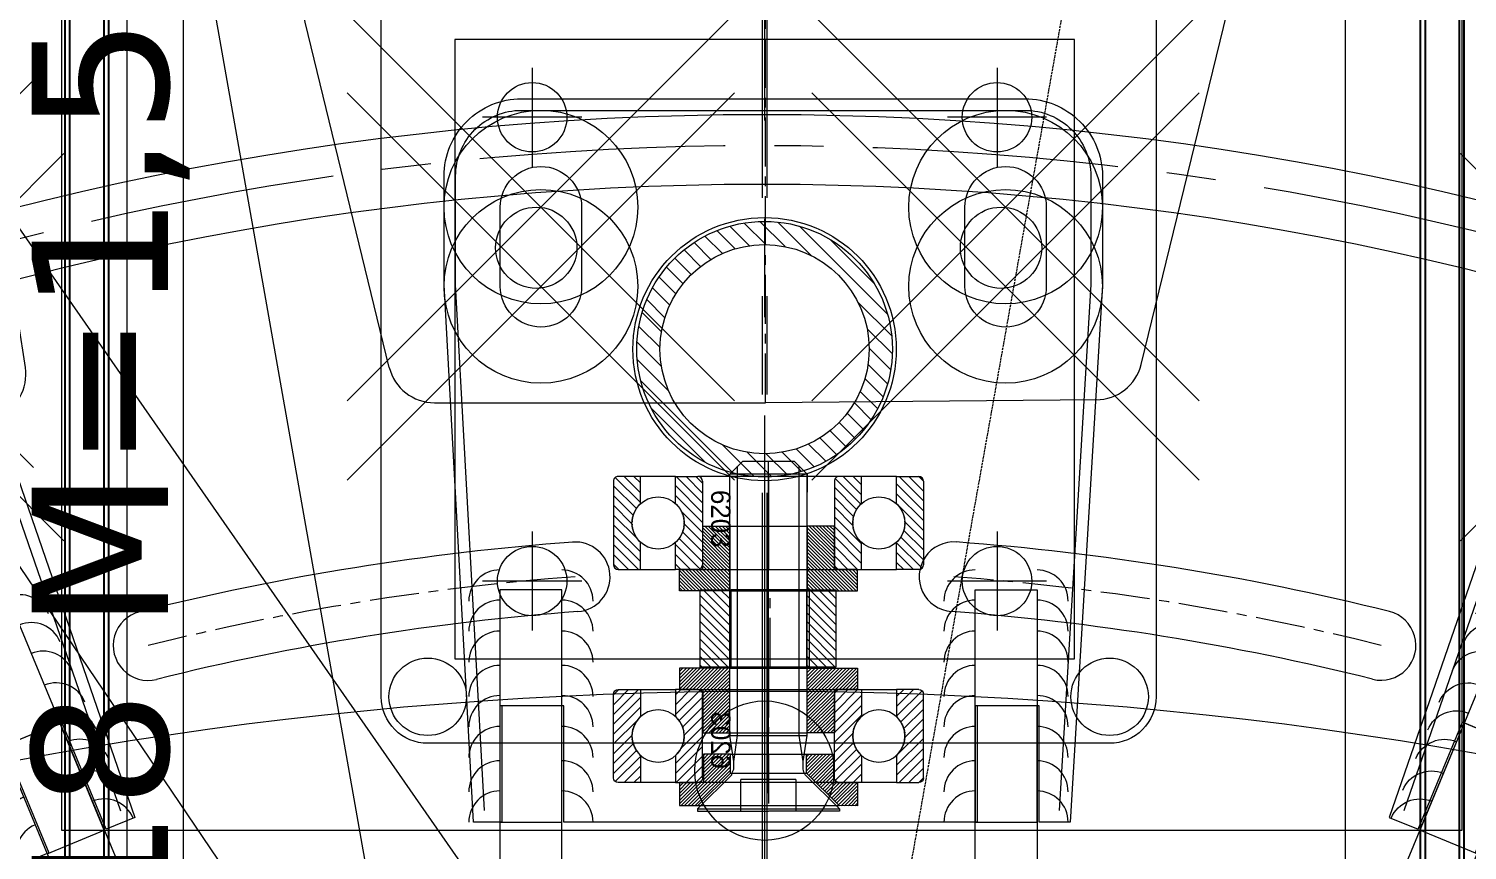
# Model space of a CAD drawing. Extents: x -3873 to 164127, y 7129 to 96529.
# Drawn here: x 83955.1 to 84140.7, y 64593 to 64699.1 of the extents above; entities that cross this region are included whole.
import ezdxf

# ---------------------------------------------------------------- set-up
doc = ezdxf.new("R2010")
doc.units = 0
doc.header["$PDMODE"] = 35
doc.header["$PDSIZE"] = 25
for name, pattern in [('CENTER', [50.8, 31.75, -6.35, 6.35, -6.35]), ('CENTRE', [50.8, 31.75, -6.35, 6.35, -6.35]), ('DASHED', [0.2068, 0.1655, -0.0413])]:
    doc.linetypes.add(name, pattern=pattern)
doc.layers.get('0').update_dxf_attribs({"linetype": 'CONTINUOUS'})
doc.layers.get('Defpoints').update_dxf_attribs({"linetype": 'CONTINUOUS'})
doc.layers.add('LAYOUT Kromeka', color=1, linetype='CONTINUOUS', lineweight=5)
doc.styles.add('SANSSERIFBOLD', font='verdana.ttf', dxfattribs={"height": 250})
doc.dimstyles.new('ISO-25', dxfattribs={"dimtxt": 2.5, "dimasz": 2.5, "dimexe": 1.25, "dimexo": 0.625, "dimtad": 1, "dimtxsty": 'Standard', "dimcen": 2.5, "dimadec": 0, "dimazin": 0, "dimtfac": 1, "dimtmove": 0, "dimatfit": 3, "dimfxl": 0, "dimarcsym": 0})

# ---------------------------------------------------------------- blocks, each defined once
blk = doc.blocks.new('kilavuz-air-ust')
at = {"linetype": 'Continuous', "ltscale": 2}
for points, knots in [([(-132.1, -93.32, 36.52), (-124.22, -93.1, 36.52), (-116.34, -93.14, 36.52), (-101.74, -93.68, 36.52), (-94.99, -94.12, 36.52), (-82.99, -95.23, 36.52), (-77.72, -95.84, 36.52), (-67.25, -97.27, 36.52), (-62.05, -98.09, 36.52), (-49.79, -100.31, 36.52), (-42.77, -101.79, 36.52), (-28.35, -105.27, 36.52), (-20.96, -107.29, 36.52), (-6.39, -111.77, 36.52), (0.78, -114.21, 36.52), (14.86, -119.47, 36.52), (21.76, -122.29, 36.52), (35.31, -128.26, 36.52), (41.95, -131.42, 36.52), (54.93, -138.03, 36.52), (61.27, -141.49, 36.52), (79.88, -152.27, 36.52), (91.7, -160, 36.52), (114.18, -176.27, 36.52), (124.85, -184.83, 36.52), (143.15, -200.86, 36.52), (150.96, -208.23, 36.52), (165.95, -223.32, 36.52), (173.11, -231.05, 36.52), (186.84, -246.78, 36.52), (193.4, -254.79, 36.52), (207.41, -272.96, 36.52), (214.72, -283.17, 36.52), (228.57, -303.93, 36.52), (235.12, -314.48, 36.52), (247.5, -335.85, 36.52), (253.34, -346.68, 36.52), (264.37, -368.61, 36.52), (269.56, -379.7, 36.52), (279.33, -402.11, 36.52), (283.92, -413.44, 36.52), (292.5, -436.3, 36.52), (296.51, -447.83, 36.52), (305.55, -476.03, 36.52), (310.31, -492.79, 36.52), (318.74, -526.61, 36.52), (322.42, -543.68, 36.52), (325.91, -562.7, 36.52), (326.24, -564.53, 36.52), (327.21, -570.03, 36.52), (327.84, -573.7, 36.52), (328.63, -578.52, 36.52), (328.81, -579.66, 36.52), (329.15, -581.78, 36.52), (329.3, -582.75, 36.52), (329.53, -584.23, 36.52), (329.61, -584.73, 36.52), (329.76, -585.71, 36.52), (329.83, -586.18, 36.52), (330.05, -587.62, 36.52), (330.18, -588.56, 36.52), (330.44, -590.6, 36.52), (330.57, -591.69, 36.52), (330.83, -594.18, 36.52), (330.96, -595.57, 36.52), (331.22, -598.8, 36.52), (331.35, -600.63, 36.52), (331.77, -607.25, 36.52), (332.05, -613.01, 36.52), (332.38, -621.79, 36.52), (332.43, -623.09, 36.52), (332.56, -627.13, 36.52), (332.66, -630.03, 36.52), (332.79, -634.66, 36.52), (332.84, -636.23, 36.52), (332.95, -640.39, 36.52), (333.02, -643.1, 36.52), (333.08, -645.4, 36.52)], [0, 0, 0, 0, 0.036533, 0.036533, 0.067928, 0.067928, 0.092676, 0.092676, 0.117424, 0.117424, 0.151278, 0.151278, 0.187913, 0.187913, 0.224548, 0.224548, 0.261183, 0.261183, 0.297817, 0.297817, 0.334452, 0.334452, 0.407721, 0.407721, 0.480991, 0.480991, 0.540076, 0.540076, 0.599161, 0.599161, 0.658246, 0.658246, 0.730999, 0.730999, 0.803752, 0.803752, 0.876505, 0.876505, 0.949258, 0.949258, 1.022011, 1.022011, 1.094764, 1.094764, 1.198431, 1.198431, 1.302097, 1.302097, 1.313136, 1.313136, 1.335214, 1.335214, 1.342067, 1.342067, 1.347928, 1.347928, 1.350909, 1.350909, 1.353891, 1.353891, 1.359853, 1.359853, 1.365683, 1.365683, 1.371514, 1.371514, 1.377344, 1.377344, 1.389897, 1.389897, 1.391978, 1.391978, 1.396139, 1.396139, 1.398159, 1.398159, 1.401334, 1.401334, 1.401334, 1.401334]), ([(-131.83, -103.32, 36.52), (-124.32, -103.11, 36.52), (-116.82, -103.14, 36.52), (-102.89, -103.64, 36.52), (-96.46, -104.04, 36.52), (-83.35, -105.23, 36.52), (-76.69, -106.02, 36.52), (-63.47, -107.97, 36.52), (-56.9, -109.13, 36.52), (-43.89, -111.79, 36.52), (-37.46, -113.3, 36.52), (-24.74, -116.63, 36.52), (-18.46, -118.47, 36.52), (-6.07, -122.44, 36.52), (0.03, -124.58, 36.52), (12.05, -129.13, 36.52), (17.96, -131.55, 36.52), (32.57, -137.96, 36.52), (41.13, -142.11, 36.52), (57.75, -150.92, 36.52), (65.82, -155.58, 36.52), (81.45, -165.33, 36.52), (89.02, -170.43, 36.52), (107.91, -184.04, 36.52), (118.88, -192.84, 36.52), (138.42, -210.06, 36.52), (147.13, -218.4, 36.52), (162.16, -233.92, 36.52), (168.62, -241.02, 36.52), (181.04, -255.47, 36.52), (186.99, -262.82, 36.52), (199.76, -279.47, 36.52), (206.44, -288.82, 36.52), (219.59, -308.45, 36.52), (226.01, -318.75, 36.52), (238.35, -339.96, 36.52), (244.26, -350.9, 36.52), (255.42, -373.05, 36.52), (260.66, -384.27, 36.52), (272.38, -411.23, 36.52), (278.58, -427.09, 36.52), (289.86, -459.23, 36.52), (294.95, -475.51, 36.52), (304.07, -508.4, 36.52), (308.1, -525.01, 36.52), (312.27, -544.84, 36.52), (312.9, -547.92, 36.52), (314.73, -557.18, 36.52), (315.89, -563.36, 36.52), (317.35, -571.7, 36.52), (317.71, -573.83, 36.52), (318.28, -577.21, 36.52), (318.48, -578.45, 36.52), (318.86, -580.77, 36.52), (319.03, -581.85, 36.52), (319.33, -583.73, 36.52), (319.46, -584.52, 36.52), (319.66, -585.8, 36.52), (319.73, -586.29, 36.52), (319.88, -587.23, 36.52), (319.95, -587.68, 36.52), (320.17, -589.21, 36.52), (320.32, -590.26, 36.52), (320.58, -592.33, 36.52), (320.69, -593.31, 36.52), (320.91, -595.55, 36.52), (321.03, -596.81, 36.52), (321.26, -599.73, 36.52), (321.38, -601.39, 36.52), (321.86, -608.93, 36.52), (322.22, -616.71, 36.52), (322.61, -628.83, 36.52), (322.65, -630.03, 36.52), (322.76, -633.74, 36.52), (322.84, -636.36, 36.52), (322.97, -641.37, 36.52), (323.03, -643.67, 36.52), (323.09, -645.69, 36.52)], [0, 0, 0, 0, 0.035766, 0.035766, 0.066568, 0.066568, 0.098779, 0.098779, 0.13099, 0.13099, 0.163202, 0.163202, 0.195413, 0.195413, 0.227624, 0.227624, 0.259835, 0.259835, 0.308584, 0.308584, 0.357333, 0.357333, 0.406082, 0.406082, 0.483154, 0.483154, 0.551093, 0.551093, 0.606202, 0.606202, 0.661312, 0.661312, 0.729146, 0.729146, 0.801471, 0.801471, 0.876134, 0.876134, 0.950797, 0.950797, 1.053674, 1.053674, 1.156552, 1.156552, 1.259429, 1.259429, 1.27832, 1.27832, 1.316101, 1.316101, 1.32908, 1.32908, 1.33663, 1.33663, 1.343198, 1.343198, 1.348022, 1.348022, 1.350955, 1.350955, 1.353887, 1.353887, 1.361017, 1.361017, 1.366435, 1.366435, 1.371852, 1.371852, 1.377269, 1.377269, 1.393438, 1.393438, 1.395152, 1.395152, 1.398581, 1.398581, 1.401334, 1.401334, 1.401334, 1.401334])]:
    blk.add_open_spline(points, degree=3, knots=knots, dxfattribs=at)
at = {"linetype": 'CENTER', "ltscale": 2}
blk.add_open_spline([(-131.97, -98.32, 36.52), (-124.33, -98.11, 36.52), (-116.7, -98.14, 36.52), (-103.58, -98.61, 36.52), (-98.08, -98.94, 36.52), (-87.72, -99.78, 36.52), (-82.87, -100.28, 36.52), (-73.22, -101.47, 36.52), (-68.42, -102.15, 36.52), (-54.05, -104.51, 36.52), (-44.54, -106.46, 36.52), (-28.9, -110.32, 36.52), (-22.67, -112.03, 36.52), (-10.35, -115.76, 36.52), (-4.27, -117.78, 36.52), (7.7, -122.08, 36.52), (13.59, -124.37, 36.52), (27.28, -130.08, 36.52), (34.99, -133.61, 36.52), (50.03, -141.08, 36.52), (57.36, -145.02, 36.52), (74.68, -155.02, 36.52), (84.46, -161.27, 36.52), (102.86, -174.09, 36.52), (111.5, -180.63, 36.52), (126.05, -192.51, 36.52), (132.1, -197.74, 36.52), (143.83, -208.41, 36.52), (149.51, -213.86, 36.52), (162.16, -226.61, 36.52), (169.02, -233.99, 36.52), (184.38, -251.53, 36.52), (192.67, -261.81, 36.52), (206.58, -280.41, 36.52), (212.38, -288.65, 36.52), (223.47, -305.32, 36.52), (228.75, -313.74, 36.52), (238.86, -330.76, 36.52), (243.68, -339.37, 36.52), (252.9, -356.78, 36.52), (257.3, -365.58, 36.52), (267.82, -387.85, 36.52), (273.68, -401.42, 36.52), (284.55, -428.92, 36.52), (289.55, -442.83, 36.52), (298.74, -470.93, 36.52), (302.93, -485.13, 36.52), (310.52, -513.76, 36.52), (313.92, -528.2, 36.52), (317.59, -545.88, 36.52), (318.22, -549.04, 36.52), (320.08, -558.52, 36.52), (321.24, -564.86, 36.52), (322.57, -572.56, 36.52), (322.8, -573.92, 36.52), (323.48, -577.98, 36.52), (323.92, -580.69, 36.52), (324.45, -584.09, 36.52), (324.56, -584.78, 36.52), (324.82, -586.48, 36.52), (324.97, -587.43, 36.52), (325.24, -589.35, 36.52), (325.37, -590.33, 36.52), (325.65, -592.71, 36.52), (325.8, -594.14, 36.52), (326.11, -597.58, 36.52), (326.27, -599.59, 36.52), (326.59, -604.39, 36.52), (326.74, -607.18, 36.52), (327.24, -617.34, 36.52), (327.57, -626.36, 36.52), (327.96, -640.79, 36.52), (328.02, -643.34, 36.52), (328.09, -645.54, 36.52)], degree=3, knots=[0, 0, 0, 0, 0.035866, 0.035866, 0.06185, 0.06185, 0.084892, 0.084892, 0.107934, 0.107934, 0.154268, 0.154268, 0.185597, 0.185597, 0.216926, 0.216926, 0.248256, 0.248256, 0.290883, 0.290883, 0.33351, 0.33351, 0.394325, 0.394325, 0.452591, 0.452591, 0.496469, 0.496469, 0.540347, 0.540347, 0.59739, 0.59739, 0.673588, 0.673588, 0.7326, 0.7326, 0.791328, 0.791328, 0.850056, 0.850056, 0.908783, 0.908783, 0.997459, 0.997459, 1.086135, 1.086135, 1.174811, 1.174811, 1.263486, 1.263486, 1.28271, 1.28271, 1.321156, 1.321156, 1.329347, 1.329347, 1.345729, 1.345729, 1.349852, 1.349852, 1.356021, 1.356021, 1.362189, 1.362189, 1.369262, 1.369262, 1.376334, 1.376334, 1.383407, 1.383407, 1.398316, 1.398316, 1.401334, 1.401334, 1.401334, 1.401334], dxfattribs=at)
blk = doc.blocks.new('tacho saci-ust')
at = {"style": 'SANSSERIFBOLD', "text_generation_flag": 6}
blk.add_text('T=18 M=1,5', height=17.578, rotation=270, dxfattribs=at).set_placement((-77.01, 18.31, -14.61))
blk = doc.blocks.new('ALT-profili-ust')
at = {"linetype": 'CENTRE', "ltscale": 2}
blk.add_line((-847.37, 0), (1061.83, 0), dxfattribs=at)
at = {"lineweight": 25}
for points in [[(-847.37, 90), (-847.37, 84.95), (1061.83, 84.95), (1061.83, 90)], [(-847.37, -84.95), (-847.37, -90), (1061.83, -90), (1061.83, -84.95)]]:
    blk.add_lwpolyline(points, close=True, dxfattribs=at)
blk = doc.blocks.new('UST-profili-ust')
at = {"linetype": 'CENTRE', "ltscale": 2}
blk.add_line((-847.37, 0), (1061.83, 0), dxfattribs=at)
at = {"lineweight": 25}
for points in [[(-847.37, 90), (-847.37, 84.95), (1061.83, 84.95), (1061.83, 90)], [(-847.37, -84.95), (-847.37, -90), (1061.83, -90), (1061.83, -84.95)]]:
    blk.add_lwpolyline(points, close=True, dxfattribs=at)
at = {"linetype": 'Continuous', "elevation": -61.06}
blk.add_lwpolyline([(-307.04, 44.24), (-307.04, -43.78, -0.414214), (-313.04, -49.78), (-480.46, -49.78, -0.414214), (-486.46, -43.78), (-486.46, 44.24, -0.414214), (-480.46, 50.24), (-313.04, 50.24, -0.414214)], format="xyb", close=True, dxfattribs=at)
at = {"linetype": 'Continuous', "ltscale": 0.2}
for centre in [(-313.04, 44.24), (-313.04, -43.78)]:
    blk.add_circle(centre, 5, dxfattribs=at)
blk = doc.blocks.new('sase-ust')
at = {"linetype": 'CENTRE', "ltscale": 2}
blk.add_line((-955.77, 0.42), (963.44, 0.42), dxfattribs=at)
at = {"linetype": 'Continuous'}
for name, p in [('UST-profili-ust', (-98.39, 0.72)), ('ALT-profili-ust', (-98.39, 0.11))]:
    blk.add_blockref(name, p, dxfattribs=at)
blk = doc.blocks.new('*D384')
at = {"color": 0, "linetype": 'Continuous', "lineweight": -2, "ltscale": 0.2, "transparency": 16777216}
blk.add_line((-189.01, -32.9), (-449.01, -78.89), dxfattribs=at)
for start, end in [(180.6246, 184.1113), (185.9165, 189.4032)]:
    blk.add_arc((1.14, 0.73), 456.64, start, end, dxfattribs=at)
at = {"color": 0, "linetype": 'Continuous', "ltscale": 0.2, "transparency": 16777216}
for points in [[(-456.3, -4.25), (-454.64, -4.24), (-455.5, 0.75)], [(-448.54, -73.73), (-450.18, -74.02), (-448.52, -78.8)]]:
    blk.add_solid(points, dxfattribs=at)
at = {"layer": 'Defpoints', "color": 0, "linetype": 'Continuous', "ltscale": 0.2, "transparency": 16777216}
for p in [(-988.74, 0.78), (-1.21, 0.32), (1191.02, 0.67, 73.03), (-454.72, -25.89), (-186.06, -32.38)]:
    blk.add_point(p, dxfattribs=at)
at = {"color": 0, "linetype": 'Continuous', "ltscale": 0.2, "transparency": 16777216, "insert": (-453.75, -39.18), "char_height": 4, "attachment_point": 5, "rotation": 275.0139}
blk.add_mtext('10,0°', dxfattribs=at)
blk = doc.blocks.new('sensor-saci-ust')
at = {"linetype": 'Continuous', "ltscale": 0.2, "elevation": 21.91}
blk.add_lwpolyline([(-204.26, 74.91), (193.87, 75, -0.415255), (203.86, 65), (203.86, -65, -0.414214), (193.86, -75), (-202.9, -75, -0.414214), (-212.9, -65), (-212.9, 65, -0.374602)], format="xyb", close=True, dxfattribs=at)
at = {"linetype": 'Continuous', "ltscale": 0.2}
blk.add_circle((0, 0), 17, dxfattribs=at)
blk = doc.blocks.new('sendor-tablasi-ust')
at = {"ltscale": 0.2}
h = blk.add_hatch(dxfattribs=at)
h.set_pattern_fill('ANSI31', color=256, scale=0.5, style=0)
h.set_pattern_definition([(45, (-39060.246, -9834.632), (-1.122532015, 1.122532015), [])])
edge = h.paths.add_edge_path()
edge.add_arc((142.73, 0), 16.5, 191.4592, 502.9392)
edge.add_arc((142.73, 0), 16.5, 142.9392, 191.4592)
edge = h.paths.add_edge_path(flags=16)
edge.add_arc((142.73, 0), 13.5, -217.0608, 11.4592, ccw=False)
edge.add_arc((142.73, 0), 13.5, 11.4592, 142.9392, ccw=False)
at = {"linetype": 'Continuous', "ltscale": 0.2}
for p, q in [((112.78, 36.4, -43.82), (112.78, 23.6, -43.82)), ((112.78, 36.4, -43.82), (112.78, 23.6, -43.82)), ((172.67, 36.4, -43.82), (172.67, 23.6, -43.82)), ((172.67, 36.4, -43.82), (172.67, 23.6, -43.82)), ((106.38, 30, -43.82), (119.18, 30, -43.82)), ((166.27, 30, -43.82), (179.07, 30, -43.82)), ((112.78, -23.6, -43.82), (112.78, -36.4, -43.82)), ((112.78, -23.6, -43.82), (112.78, -36.4, -43.82)), ((172.67, -23.6, -43.82), (172.67, -36.4, -43.82)), ((172.67, -23.6, -43.82), (172.67, -36.4, -43.82)), ((106.38, -30, -43.82), (119.18, -30, -43.82)), ((166.27, -30, -43.82), (179.07, -30, -43.82))]:
    blk.add_line(p, q, dxfattribs=at)
blk.add_lwpolyline([(102.75, -40), (182.7, -40), (182.7, 40), (102.75, 40)], close=True, dxfattribs=at)
for centre, radius in [((112.78, 30, -43.82), 4.48), ((172.67, 30, -43.82), 4.48), ((142.73, 0, -43.82), 17), ((142.73, 0, -43.82), 16.5), ((142.73, 0, -43.82), 13.5), ((112.78, -30, -43.82), 4.48), ((172.67, -30, -43.82), 4.48)]:
    blk.add_circle(centre, radius, dxfattribs=at)
at = {"linetype": 'Continuous'}
blk.add_blockref('sensor-saci-ust', (142.73, 0, -43.82), dxfattribs=at)
blk = doc.blocks.new('kepce-yeni-ust')
at = {"linetype": 'Continuous', "ltscale": 0.2}
for p, q in [((-21.42, 48.51), (-128.87, 74.71)), ((-21.04, -48.55), (-128.87, -74.75))]:
    blk.add_line(p, q, dxfattribs=at)
for p in [(-16.87, 42.77), (-16.49, -42.73)]:
    blk.add_line(p, (-16.49, 0.02))
at = {"linetype": 'CENTRE', "ltscale": 0.2}
blk.add_line((-16.49, 0.02, 73.03), (-135.9, 0.02, 73.03), dxfattribs=at)
at = {"ltscale": 0.2}
blk.add_lwpolyline([(-16.49, 0.02), (-16.49, 0.02)], dxfattribs=at)
blk.add_lwpolyline([(-16.49, 0.02), (-16.49, 0.02)], dxfattribs=at)
for centre in [(-36.49, 30.42, -73.03), (-36.49, -29.58, -73.03)]:
    blk.add_circle(centre, 5.25)
for centre, start, end in [((-22.87, 42.69), 0, 76), ((-22.49, -42.73), 284, 0)]:
    blk.add_arc(centre, 6, start, end)
blk = doc.blocks.new('6203-yan')
for p, q in [((-6, 16.86, -36.52), (-2.86, 20, -36.52)), ((-6, 18.13, -36.52), (-4.13, 20, -36.52)), ((-6, 19.39, -36.52), (-5.39, 20, -36.52)), ((-6, 16.54, -36.52), (-6, 19.4, -36.52)), ((-5.4, 20, -36.52), (5.4, 20, -36.52)), ((-5.05, 16.54, -36.52), (-1.59, 20, -36.52)), ((-3.78, 16.54, -36.52), (-0.32, 20, -36.52)), ((-2.51, 16.54, -36.52), (0.95, 20, -36.52)), ((-0.17, 17.62, -36.52), (2.21, 20, -36.52)), ((0.96, 17.48, -36.52), (3.48, 20, -36.52)), ((1.83, 17.08, -36.52), (4.75, 20, -36.52)), ((2.56, 16.54, -36.52), (5.83, 19.82, -36.52)), ((3.82, 16.54, -36.52), (6, 18.72, -36.52)), ((6, 19.4, -36.52), (6, 16.54, -36.52)), ((5.09, 16.54, -36.52), (6, 17.45, -36.52)), ((-2.48, 16.54, -36.52), (-6, 16.54, -36.52)), ((-6, 16.54, -36.52), (-6, 12, -36.52)), ((6, 16.54, -36.52), (2.48, 16.54, -36.52)), ((6, 12, -36.52), (6, 16.54, -36.52)), ((-2.51, 12, -36.52), (-6, 12, -36.52)), ((-6, 12, -36.52), (-6, 9.1, -36.52)), ((-6, 9.65, -36.52), (-3.65, 12, -36.52)), ((-6, 10.92, -36.52), (-4.92, 12, -36.52)), ((-5.76, 8.62, -36.52), (-2.45, 11.93, -36.52)), ((-4.62, 8.5, -36.52), (-1.75, 11.37, -36.52)), ((-0.81, 8.5, -36.52), (2.69, 12, -36.52)), ((0.46, 8.5, -36.52), (3.96, 12, -36.52)), ((1.72, 8.5, -36.52), (5.22, 12, -36.52)), ((6, 12, -36.52), (2.51, 12, -36.52)), ((2.99, 8.5, -36.52), (6, 11.51, -36.52)), ((6, 9.1, -36.52), (6, 12, -36.52)), ((-3.35, 8.5, -36.52), (-0.86, 10.99, -36.52)), ((-2.08, 8.5, -36.52), (0.31, 10.89, -36.52)), ((4.26, 8.5, -36.52), (6, 10.24, -36.52)), ((-6, 9.1), (-6, -9.1)), ((-5.4, 8.5, -36.52), (5.4, 8.5, -36.52)), ((5.54, 8.52, -36.52), (5.98, 8.96, -36.52)), ((6, -9.1), (6, 9.1)), ((-6, 0), (6, 0)), ((-6, -11.9, -36.52), (-2.6, -8.5, -36.52)), ((-6, -10.63, -36.52), (-3.87, -8.5, -36.52)), ((-6, -9.37, -36.52), (-5.13, -8.5, -36.52)), ((-6, -12, -36.52), (-6, -9.1, -36.52)), ((-5.4, -8.5, -36.52), (5.4, -8.5, -36.52)), ((-4.83, -12, -36.52), (-1.33, -8.5, -36.52)), ((-3.56, -12, -36.52), (-0.06, -8.5, -36.52)), ((-1.55, -11.25, -36.52), (1.21, -8.5, -36.52)), ((0.1, -10.88, -36.52), (2.47, -8.5, -36.52)), ((1.16, -11.08, -36.52), (3.74, -8.5, -36.52)), ((1.99, -11.52, -36.52), (5.01, -8.5, -36.52)), ((2.78, -12, -36.52), (5.94, -8.84, -36.52)), ((6, -9.1, -36.52), (6, -12, -36.52)), ((4.05, -12, -36.52), (6, -10.05, -36.52)), ((-6, -12, -36.52), (-6, -16.54, -36.52)), ((-2.51, -12, -36.52), (-6, -12, -36.52)), ((6, -12, -36.52), (2.51, -12, -36.52)), ((5.31, -12, -36.52), (6, -11.31, -36.52)), ((6, -16.54, -36.52), (6, -12, -36.52)), ((-6, -16.54, -36.52), (-6, -19.4, -36.52)), ((-2.48, -16.54, -36.52), (-6, -16.54, -36.52)), ((-6, -18.64, -36.52), (-3.9, -16.54, -36.52)), ((-6, -17.37, -36.52), (-5.17, -16.54, -36.52)), ((-5.87, -19.78, -36.52), (-2.63, -16.54, -36.52)), ((0.25, -20, -36.52), (3.71, -16.54, -36.52)), ((1.52, -20, -36.52), (4.98, -16.54, -36.52)), ((6, -16.54, -36.52), (2.48, -16.54, -36.52)), ((6, -19.4, -36.52), (6, -16.54, -36.52)), ((-4.82, -20, -36.52), (-1.88, -17.05, -36.52)), ((-3.55, -20, -36.52), (-1.02, -17.46, -36.52)), ((-2.29, -20, -36.52), (0.09, -17.62, -36.52)), ((-1.02, -20, -36.52), (2.06, -16.92, -36.52)), ((2.79, -20, -36.52), (6, -16.79, -36.52)), ((4.05, -20, -36.52), (6, -18.05, -36.52)), ((-5.4, -20, -36.52), (5.4, -20, -36.52)), ((5.32, -20, -36.52), (6, -19.32, -36.52))]:
    blk.add_line(p, q)
for centre in [(0, 14.25, -36.52), (0, -14.25, -36.52)]:
    blk.add_circle(centre, 3.37)
for centre, radius, start, end in [((-5.4, 19.4, -36.52), 0.6, 90, 180), ((5.4, 19.4, -36.52), 0.6, 0, 90), ((0, 14.25), 3.37, 132.0758, 133.8758), ((0, 14.25), 3.37, 128.4758, 130.2758), ((0, 14.25), 3.37, 124.8758, 126.6758), ((0, 14.25), 3.37, 121.2758, 123.0758), ((0, 14.25), 3.37, 117.6758, 119.4758), ((0, 14.25), 3.37, 114.0758, 115.8758), ((0, 14.25), 3.37, 110.4758, 112.2758), ((0, 14.25), 3.37, 106.8758, 108.6758), ((0, 14.25), 3.37, 103.2758, 105.0758), ((0, 14.25), 3.37, 99.6758, 101.4758), ((0, 14.25), 3.37, 96.0758, 97.8758), ((0, 14.25), 3.37, 92.4758, 94.2758), ((0, 14.25), 3.37, 88.8758, 90.6758), ((0, 14.25), 3.37, 85.2758, 87.0758), ((0, 14.25), 3.37, 81.6758, 83.4758), ((0, 14.25), 3.37, 78.0758, 79.8758), ((0, 14.25), 3.37, 74.4758, 76.2758), ((0, 14.25), 3.37, 70.8758, 72.6758), ((0, 14.25), 3.37, 67.2758, 69.0758), ((0, 14.25), 3.37, 63.6758, 65.4758), ((0, 14.25), 3.37, 60.0758, 61.8758), ((0, 14.25), 3.37, 56.4758, 58.2758), ((0, 14.25), 3.37, 52.8758, 54.6758), ((0, 14.25), 3.37, 49.2758, 51.0758), ((0, 14.25), 3.37, 45.6758, 47.4758), ((0, 14.25), 3.37, 135.6758, 137.2485), ((0, 14.25), 3.37, 42.7515, 43.8758), ((0, 14.25), 3.37, 221.8331, 223.4166), ((0, 14.25), 3.37, 225.2166, 227.0166), ((0, 14.25), 3.37, 228.8166, 230.6166), ((0, 14.25), 3.37, 232.4166, 234.2166), ((0, 14.25), 3.37, 236.0166, 237.8166), ((0, 14.25), 3.37, 239.6166, 241.4166), ((0, 14.25), 3.37, 243.2166, 245.0166), ((0, 14.25), 3.37, 246.8166, 248.6166), ((0, 14.25), 3.37, 293.6166, 295.4166), ((0, 14.25), 3.37, 297.2166, 299.0166), ((0, 14.25), 3.37, 300.8166, 302.6166), ((0, 14.25), 3.37, 304.4166, 306.2166), ((0, 14.25), 3.37, 308.0166, 309.8166), ((0, 14.25), 3.37, 311.6166, 313.4166), ((0, 14.25), 3.37, 315.2166, 318.1669), ((0, 14.25), 3.37, 250.4166, 252.2166), ((0, 14.25), 3.37, 254.0166, 255.8166), ((0, 14.25), 3.37, 257.6166, 259.4166), ((0, 14.25), 3.37, 261.2166, 263.0166), ((0, 14.25), 3.37, 264.8166, 266.6166), ((0, 14.25), 3.37, 268.4166, 270.2166), ((0, 14.25), 3.37, 272.0166, 273.8166), ((0, 14.25), 3.37, 275.6166, 277.4166), ((0, 14.25), 3.37, 279.2166, 281.0166), ((0, 14.25), 3.37, 282.8166, 284.6166), ((0, 14.25), 3.37, 286.4166, 288.2166), ((0, 14.25), 3.37, 290.0166, 291.8166), ((-5.4, 9.1, -36.52), 0.6, 180, 270), ((5.4, 9.1, -36.52), 0.6, 270, 0), ((-5.4, -9.1, -36.52), 0.6, 90, 180), ((5.4, -9.1, -36.52), 0.6, 0, 90), ((0, -14.25), 3.37, 110.0166, 111.8166), ((0, -14.25), 3.37, 106.4166, 108.2166), ((0, -14.25), 3.37, 102.8166, 104.6166), ((0, -14.25), 3.37, 99.2166, 101.0166), ((0, -14.25), 3.37, 95.6166, 97.4166), ((0, -14.25), 3.37, 92.0166, 93.8166), ((0, -14.25), 3.37, 88.4166, 90.2166), ((0, -14.25), 3.37, 84.8166, 86.6166), ((0, -14.25), 3.37, 81.2166, 83.0166), ((0, -14.25), 3.37, 77.6166, 79.4166), ((0, -14.25), 3.37, 74.0166, 75.8166), ((0, -14.25), 3.37, 70.4166, 72.2166), ((0, -14.25), 3.37, 66.8166, 68.6166), ((0, -14.25), 3.37, 135.2166, 138.1669), ((0, -14.25), 3.37, 131.6166, 133.4166), ((0, -14.25), 3.37, 128.0166, 129.8166), ((0, -14.25), 3.37, 124.4166, 126.2166), ((0, -14.25), 3.37, 120.8166, 122.6166), ((0, -14.25), 3.37, 117.2166, 119.0166), ((0, -14.25), 3.37, 113.6166, 115.4166), ((0, -14.25), 3.37, 63.2166, 65.0166), ((0, -14.25), 3.37, 59.6166, 61.4166), ((0, -14.25), 3.37, 56.0166, 57.8166), ((0, -14.25), 3.37, 52.4166, 54.2166), ((0, -14.25), 3.37, 48.8166, 50.6166), ((0, -14.25), 3.37, 45.2166, 47.0166), ((0, -14.25), 3.37, 41.8331, 43.4166), ((0, -14.25), 3.37, 222.7515, 223.8758), ((0, -14.25), 3.37, 225.6758, 227.4758), ((0, -14.25), 3.37, 312.0758, 313.8758), ((0, -14.25), 3.37, 315.6758, 317.2485), ((0, -14.25), 3.37, 229.2758, 231.0758), ((0, -14.25), 3.37, 232.8758, 234.6758), ((0, -14.25), 3.37, 236.4758, 238.2758), ((0, -14.25), 3.37, 240.0758, 241.8758), ((0, -14.25), 3.37, 243.6758, 245.4758), ((0, -14.25), 3.37, 247.2758, 249.0758), ((0, -14.25), 3.37, 250.8758, 252.6758), ((0, -14.25), 3.37, 254.4758, 256.2758), ((0, -14.25), 3.37, 258.0758, 259.8758), ((0, -14.25), 3.37, 261.6758, 263.4758), ((0, -14.25), 3.37, 265.2758, 267.0758), ((0, -14.25), 3.37, 268.8758, 270.6758), ((0, -14.25), 3.37, 272.4758, 274.2758), ((0, -14.25), 3.37, 276.0758, 277.8758), ((0, -14.25), 3.37, 279.6758, 281.4758), ((0, -14.25), 3.37, 283.2758, 285.0758), ((0, -14.25), 3.37, 286.8758, 288.6758), ((0, -14.25), 3.37, 290.4758, 292.2758), ((0, -14.25), 3.37, 294.0758, 295.8758), ((0, -14.25), 3.37, 297.6758, 299.4758), ((0, -14.25), 3.37, 301.2758, 303.0758), ((0, -14.25), 3.37, 304.8758, 306.6758), ((0, -14.25), 3.37, 308.4758, 310.2758), ((-5.4, -19.4, -36.52), 0.6, 180, 270), ((5.4, -19.4, -36.52), 0.6, 270, 0)]:
    blk.add_arc(centre, radius, start, end)
at = {"linetype": 'Continuous', "ltscale": 0.2, "insert": (-4.27, -4.9, -36.52), "char_height": 2.5, "width": 15.8062, "attachment_point": 1}
blk.add_mtext('{6203}', dxfattribs=at)
blk = doc.blocks.new('6203 burcu-ust')
at = {"linetype": 'Continuous', "ltscale": 0.2}
h = blk.add_hatch(dxfattribs=at)
h.set_pattern_fill('ANSI31', color=256, scale=0.1, angle=90, style=0)
h.set_pattern_definition([(135, (-24387.67994, -11654.08303), (-0.224506403, -0.224506403), [])])
h.paths.add_polyline_path([(0, 11.5), (2.75, 11.5), (2.75, 8.5), (8.34, 8.5), (8.34, 5.01), (0, 5)])
h.paths.add_polyline_path([(0, -5), (0, -11.49), (2.75, -11.49), (2.75, -8.49), (8.34, -8.49), (8.34, -4.99)])
for p, q in [((0, -5), (0, 5)), ((8.34, -4.99), (8.34, 5.01))]:
    blk.add_line(p, q, dxfattribs=at)
at = {"linetype": 'CENTRE', "ltscale": 0.2}
blk.add_line((0, 0), (8.34, 0), dxfattribs=at)
at = {"linetype": 'Continuous', "ltscale": 0.2}
for points in [[(0, 11.5), (2.75, 11.5), (2.75, 8.5), (8.34, 8.5), (8.34, 5.01), (0, 5), (0, 11.5)], [(0, -5), (0, -11.49), (2.75, -11.49), (2.75, -8.49), (8.34, -8.49), (8.34, -4.99), (0, -5)]]:
    blk.add_lwpolyline(points, dxfattribs=at)
blk = doc.blocks.new('6203 yuksuk-ust')
at = {"linetype": 'Continuous', "ltscale": 0.2}
h = blk.add_hatch(dxfattribs=at)
h.set_pattern_fill('ANSI31', color=256, scale=0.1, angle=90, style=0)
h.set_pattern_definition([(135, (-24386.41534, -11543.984), (-0.224506403, -0.224506403), [])])
h.paths.add_polyline_path([(0, 4.9), (0, 8.4), (3.66, 8.4), (3.66, 11.5), (6.66, 11.5), (6.65, 9.11), (2.44, 4.9)])
h.paths.add_polyline_path([(0, -4.9), (0, -8.4), (3.66, -8.4), (3.65, -11.5), (6.65, -11.5), (6.65, -9.11), (2.44, -4.9)])
for p, q in [((6.65, -9.11), (6.65, 9.11)), ((0, -4.9), (0, 4.9)), ((2.44, -4.9), (2.44, 4.9))]:
    blk.add_line(p, q, dxfattribs=at)
at = {"linetype": 'CENTRE', "ltscale": 0.2}
blk.add_line((0, 0), (6.65, 0), dxfattribs=at)
at = {"linetype": 'Continuous', "ltscale": 0.2}
for points in [[(0, 4.9), (0, 8.4), (3.66, 8.4), (3.66, 11.5), (6.66, 11.5), (6.65, 9.11), (2.44, 4.9), (0, 4.9)], [(0, -4.9), (0, -8.4), (3.66, -8.4), (3.65, -11.5), (6.65, -11.5), (6.65, -9.11), (2.44, -4.9), (0, -4.9)]]:
    blk.add_lwpolyline(points, dxfattribs=at)
blk = doc.blocks.new('M10-40-havsa basli-imbus-yan')
for p, q in [((-3.33, 45.19), (-5, 43.52)), ((3.33, 45.19), (-3.33, 45.19)), ((0, 2.33, -21.91), (0, 45.19)), ((5, 43.52), (3.33, 45.19)), ((-5, 41.21), (-5, 43.52)), ((-5, 43.52), (-5, 41.21)), ((-5, 43.52), (5, 43.52)), ((-3.98, 41.21), (-3.98, 44.54)), ((3.98, 41.21), (3.98, 44.54)), ((5, 41.21), (5, 43.52)), ((-5, 9.75, -21.91), (-5, 41.21)), ((-3.98, 9.75, -21.91), (-3.98, 41.21)), ((3.98, 9.75, -21.91), (3.98, 41.21)), ((5, 9.75, -21.91), (5, 41.21)), ((-4.46, 6.41, -21.91), (-5, 9.75, -21.91)), ((5, 9.75), (-5, 9.75)), ((-4.46, 6.41, -21.91), (-3.98, 9.75, -21.91)), ((4.46, 6.41, -21.91), (3.98, 9.75, -21.91)), ((4.46, 6.41, -21.91), (5, 9.75, -21.91)), ((-4.46, 5.41, -21.91), (-4.46, 6.41, -21.91)), ((4.46, 5.41, -21.91), (4.46, 6.41, -21.91)), ((-4.75, 4.71, -21.91), (-9.17, 0.29, -21.91)), ((-3.55, 4.1, -21.91), (-3.55, 0, -21.91)), ((-3.55, 4.1, -21.91), (3.55, 4.1, -21.91)), ((3.55, 0, -21.91), (3.55, 4.1, -21.91)), ((4.75, 4.71, -21.91), (9.17, 0.29, -21.91)), ((-9.17, 0.29), (-9.17, 0)), ((-1.33, 0.29, -21.91), (-9.17, 0.29, -21.91)), ((-9.17, 0, -21.91), (0, 0, -21.91)), ((1.33, 0.29), (-1.33, 0.29)), ((9.17, 0, -21.91), (0, 0, -21.91)), ((9.17, 0.29, -21.91), (1.33, 0.29, -21.91)), ((9.17, 0.29), (9.17, 0))]:
    blk.add_line(p, q)
for centre, start, end in [((-6.38, 5.8, -21.91), 326.2599, 348.7444), ((2.83, 4.32, -21.91), 11.2529, 33.7428)]:
    blk.add_arc(centre, 1.96, start, end)
at = {"text_generation_flag": 2, "flags": 9}
blk.add_attdef('COPYRIGHT', (0, 0.29), '', height=0.000000000167, rotation=180, dxfattribs=at)
blk = doc.blocks.new('carrier-tablasi-ust')
at = {"linetype": 'Continuous', "ltscale": 0.2}
for points in [[(-83.41, 42.85), (-69.38, 42.85), (0, 38.68), (0, 34.66), (-14.99, 34.66), (-14.99, 26.67), (0, 26.67), (0, -26.67), (-14.99, -26.67), (-14.99, -34.66), (0, -34.66), (0, -38.34), (-69.38, -42.14), (-83.41, -42.14, -0.414214), (-93.41, -32.14), (-93.41, 32.85, -0.414214), (-83.41, 42.85, 0)], [(-1.5, -36.92), (-69.42, -40.64), (-83.41, -40.64, -0.414214), (-91.91, -32.14), (-91.91, 32.85, -0.414214), (-83.41, 41.35), (-69.43, 41.35), (-1.5, 37.27)]]:
    blk.add_lwpolyline(points, format="xyb", dxfattribs=at)
for points, elevation in [([(-79.41, 35.6), (-69.17, 35.6, -1), (-69.17, 25.1), (-79.41, 25.1, -1), (-79.41, 35.6)], -36.52), ([(-79.41, -24.39), (-69.17, -24.39, -1), (-69.17, -34.89), (-79.41, -34.89, -1), (-79.41, -24.39)], -18.26)]:
    blk.add_lwpolyline(points, format="xyb", dxfattribs=dict(at, elevation=elevation))
at = {"linetype": 'Continuous', "ltscale": 0.2, "elevation": 171.63}
blk.add_lwpolyline([(-30.04, 4.97), (-19.97, 4.97), (-19.97, -5.08), (-30.04, -5.08)], close=True, dxfattribs=at)
at = {"linetype": 'Continuous', "ltscale": 0.2}
for p in [(-79.41, 30.35, -36.52), (-69.17, 30.35, -18.26), (-79.41, -29.64, -36.52), (-69.17, -29.64, -18.26)]:
    blk.add_point(p, dxfattribs=at)
blk = doc.blocks.new('tarti-kolu-YENI-ust')
at = {"ltscale": 0.2}
h = blk.add_hatch(dxfattribs=at)
h.set_pattern_fill('ANSI31', color=256, scale=0.25, style=0)
h.set_pattern_definition([(45, (-50720.6366, 3219.0636), (-0.561266008, 0.561266008), [])])
h.paths.add_polyline_path([(-30, 4.95), (-20, 4.95), (-20, 8.71), (-30, 8.71)])
h = blk.add_hatch(dxfattribs=at)
h.set_pattern_fill('ANSI31', color=256, scale=0.25, style=0)
h.set_pattern_definition([(45, (-50720.6226, 3205.29726), (-0.561266008, 0.561266008), [])])
h.paths.add_polyline_path([(-29.99, -8.82), (-19.98, -8.82), (-19.98, -5.05), (-29.99, -5.05)])
at = {"linetype": 'CENTRE', "ltscale": 0.2}
blk.add_line((-20.01, 0.21, 208.14), (-30, 0.21, 208.14), dxfattribs=at)
at = {"linetype": 'Continuous', "ltscale": 0.2}
for points, elevation in [([(94, 34.66), (94, 26.67), (-29.99, 26.67), (-29.99, 34.66)], -36.52), ([(-14.99, 26.67), (0, 26.67), (0, 34.66), (-14.99, 34.66)], -1124777.88), ([(-30.01, 8.71), (-20, 8.71), (-20, 4.95), (-30.01, 4.95)], 208.14), ([(-30, 8.71), (-20, 8.71), (-20, -8.82), (-30, -8.82)], 208.14), ([(-30, 8.71), (-20, 8.71), (-20, -8.82), (-30, -8.82)], 208.14), ([(-30, -5.05), (-20, -5.05), (-20, -8.82), (-30, -8.82)], 208.14), ([(94, -34.66), (94, -26.67), (-29.99, -26.67), (-29.99, -34.66)], -36.52), ([(-14.99, -34.66), (0, -34.66), (0, -26.67), (-14.99, -26.67)], -36.52)]:
    blk.add_lwpolyline(points, close=True, dxfattribs=dict(at, elevation=elevation))
for centre, start, end in [((-28.54, 34.66, 36.52), 90, 180), ((-24.64, 34.66, 36.52), 90, 180), ((-20.65, 34.66, 36.52), 90, 180), ((-16.22, 34.66, 36.52), 90, 180), ((-12.32, 34.66, 36.52), 90, 180), ((-8.33, 34.66, 36.52), 90, 180), ((-3.9, 34.66, 36.52), 90, 180), ((0, 34.66, 36.52), 90, 180), ((-28.54, 26.67, 36.52), 180, 270), ((-24.64, 26.67, 36.52), 180, 270), ((-20.65, 26.67, 36.52), 180, 270), ((-16.22, 26.67, 36.52), 180, 270), ((-12.32, 26.67, 36.52), 180, 270), ((-8.33, 26.67, 36.52), 180, 270), ((-3.9, 26.67, 36.52), 180, 270), ((0, 26.67, 36.52), 180, 270), ((-28.54, -26.67, 36.52), 90, 180), ((-24.64, -26.67, 36.52), 90, 180), ((-20.65, -26.67, 36.52), 90, 180), ((-16.22, -26.67, 36.52), 90, 180), ((-12.32, -26.67, 36.52), 90, 180), ((-8.33, -26.67, 36.52), 90, 180), ((-3.9, -26.67, 36.52), 90, 180), ((0, -26.67, 36.52), 90, 180), ((-28.54, -34.66, 36.52), 180, 270), ((-24.64, -34.66, 36.52), 180, 270), ((-20.65, -34.66, 36.52), 180, 270), ((-16.22, -34.66, 36.52), 180, 270), ((-12.32, -34.66, 36.52), 180, 270), ((-8.33, -34.66, 36.52), 180, 270), ((-3.9, -34.66, 36.52), 180, 270), ((0, -34.66, 36.52), 180, 270)]:
    blk.add_arc(centre, 4.02, start, end, dxfattribs=at)
at = {"linetype": 'Continuous'}
blk.add_blockref('carrier-tablasi-ust', (0, 0.26, 36.52), dxfattribs=at)
blk = doc.blocks.new('carrier-takimi-ust')
at = {"linetype": 'Continuous'}
for name, p in [('kepce-yeni-ust', (-78.13, -0.4, 146.07)), ('tarti-kolu-YENI-ust', (-40.46, 0, 474.71))]:
    blk.add_blockref(name, p, dxfattribs=at)
at = {"linetype": 'Continuous', "ltscale": 0.2}
for name, p in [('6203-yan', (-79.08, 0, 281.18)), ('6203 burcu-ust', (-60.33, 0, 281.18)), ('6203 yuksuk-ust', (-49.23, 0, 281.18))]:
    blk.add_blockref(name, p, dxfattribs=at)
at = {"linetype": 'Continuous', "ltscale": 0.2, "xscale": -1}
for name, p in [('6203-yan', (-51.57, 0, 281.18)), ('6203 burcu-ust', (-70.33, 0, 281.18))]:
    blk.add_blockref(name, p, dxfattribs=at)
at = {"linetype": 'Continuous', "ltscale": 0.2, "xscale": -1.000000000000002, "rotation": 90}
blk.add_blockref('M10-40-havsa basli-imbus-yan', (-41.87, 0, 303.09), dxfattribs=at)
blk = doc.blocks.new('disli-M4-T192-ust')
at = {"linetype": 'Continuous'}
for radius in [389, 380]:
    blk.add_circle((0, 0), radius, dxfattribs=at)
at = {"linetype": 'CENTER'}
blk.add_circle((0, 0), 385, dxfattribs=at)
blk = doc.blocks.new('kam-tablasi-6-inch')
at = {"linetype": 'Continuous', "ltscale": 0.2}
blk.add_ellipse((0, 0.42), major_axis=(0, -406.8), ratio=0.773056, start_param=3.141593, end_param=6.283185, dxfattribs=at)
blk = doc.blocks.new('mil-ORTA-yeni-ust')
at = {"linetype": 'Continuous'}
for name, p in [('kam-tablasi-6-inch', (0, 0)), ('carrier-takimi-ust', (-257.15, 0.82))]:
    blk.add_blockref(name, p, dxfattribs=at)
blk.add_blockref('disli-M4-T192-ust', (0, 0))
at = {"linetype": 'Continuous', "xscale": -0.9999999999999997, "rotation": 157.499999999999}
blk.add_blockref('carrier-takimi-ust', (-245.94, 101.45, -463.76), dxfattribs=at)
at = {"linetype": 'Continuous', "rotation": 22.50000000000097}
blk.add_blockref('carrier-takimi-ust', (-245.94, -101.45, -463.76), dxfattribs=at)
blk = doc.blocks.new('*U377')
at = {"ltscale": 10}
blk.add_line((0, -300), (6100, -300), dxfattribs=at)
blk = doc.blocks.new('rehenger-6-8-ust')
at = {"linetype": 'DASHED', "ltscale": 2}
blk.add_line((-497.618, 55.761), (-188.933, 0.805), dxfattribs=at)
at = {"linetype": 'Continuous', "ltscale": 0.2}
for p, q in [((-193.334, -2.969, -10.955), (-465.949, -187.369, -10.955)), ((-253.984, -12.171, -21.91), (-474.728, -165.851, -21.91))]:
    blk.add_line(p, q, dxfattribs=at)
at = {"linetype": 'Continuous', "ltscale": 0.2, "elevation": -21.06}
blk.add_lwpolyline([(-578.668, 90.316), (-296.509, 90.316), (-296.509, -90.384), (-578.668, -90.384)], close=True, dxfattribs=at)
at = {"linetype": 'Continuous', "ltscale": 0.2}
blk.add_circle((-304.251, 0.316, -10.955), 9, dxfattribs=at)
for centre, radius, start, end in [((-320.429, 79.887), 4.5, 345.99868, 166), ((-1.503, 0.37), 333.19, 166, 175.75537), ((-1.503, 0.37), 324.19, 166.00002, 175.74462), ((-329.287, 24.76), 4.5, 175.74441, 355.74441), ((-329.279, -24.127), 4.5, 4.27438, 184.27438), ((-1.503, 0.37), 324.19, 184.27417, 194.01878), ((-1.503, 0.37), 333.19, 184.26343, 194.01879), ((-320.403, -79.252), 4.5, 194.01879, 14.02012)]:
    blk.add_arc(centre, radius, start, end, dxfattribs=at)
at = {"linetype": 'CENTER', "ltscale": 0.2}
for start, end in [(166.00001, 175.74462), (184.27418, 194.01879)]:
    blk.add_arc((-1.503, 0.37), 328.69, start, end, dxfattribs=at)
at = {"linetype": 'Continuous', "ltscale": 0.2, "xscale": -1}
blk.add_blockref('kilavuz-air-ust', (-151.442, 669.838, 36.516), dxfattribs=at)
blk.add_blockref('sase-ust', (97.641, -0.105))
at = {"linetype": 'Continuous'}
for name, p in [('mil-ORTA-yeni-ust', (0, 0)), ('kam-tablasi-6-inch', (0, 0)), ('sendor-tablasi-ust', (-501.408, 0.316, 21.91))]:
    blk.add_blockref(name, p, dxfattribs=at)
at = {"ltscale": 0.5, "rotation": 90}
blk.add_blockref('tacho saci-ust', (-230.751, 0.316), dxfattribs=at)
at = {"linetype": 'Continuous', "ltscale": 0.2}
dim = blk.add_angular_dim_2l(base=(-454.721, -25.886), line1=((-186.057, -32.379), (-1.209, 0.316)), line2=((-988.74, 0.778), (1191.018, 0.674, 73.033)), dimstyle='ISO-25', override={"dimtxt": 4, "dimasz": 5, "dimexe": 0.5, "dimexo": 3, "dimgap": 1, "dimtad": 0, "dimcen": 1, "dimclrd": 256, "dimclre": 256, "dimclrt": 256, "dimadec": 1, "dimtdec": 1, "dimtmove": 1, "dimatfit": 0}, dxfattribs=at)
dim.commit()
dim.dimension.update_dxf_attribs({"geometry": '*D384', "text_midpoint": (-453.75, -39.178)})

msp = doc.modelspace()

# ---------------------------------------------------------------- block references
at = {"layer": 'LAYOUT Kromeka', "xscale": -1, "rotation": 90}
msp.add_blockref('*U377', (83667.71, 65837.14), dxfattribs=at)
at = {"layer": 'LAYOUT Kromeka', "ltscale": 2500, "rotation": 270}
msp.add_blockref('rehenger-6-8-ust', (84049.73, 64299.03, -15419959.69), dxfattribs=at)

doc.saveas('drawing.dxf')
